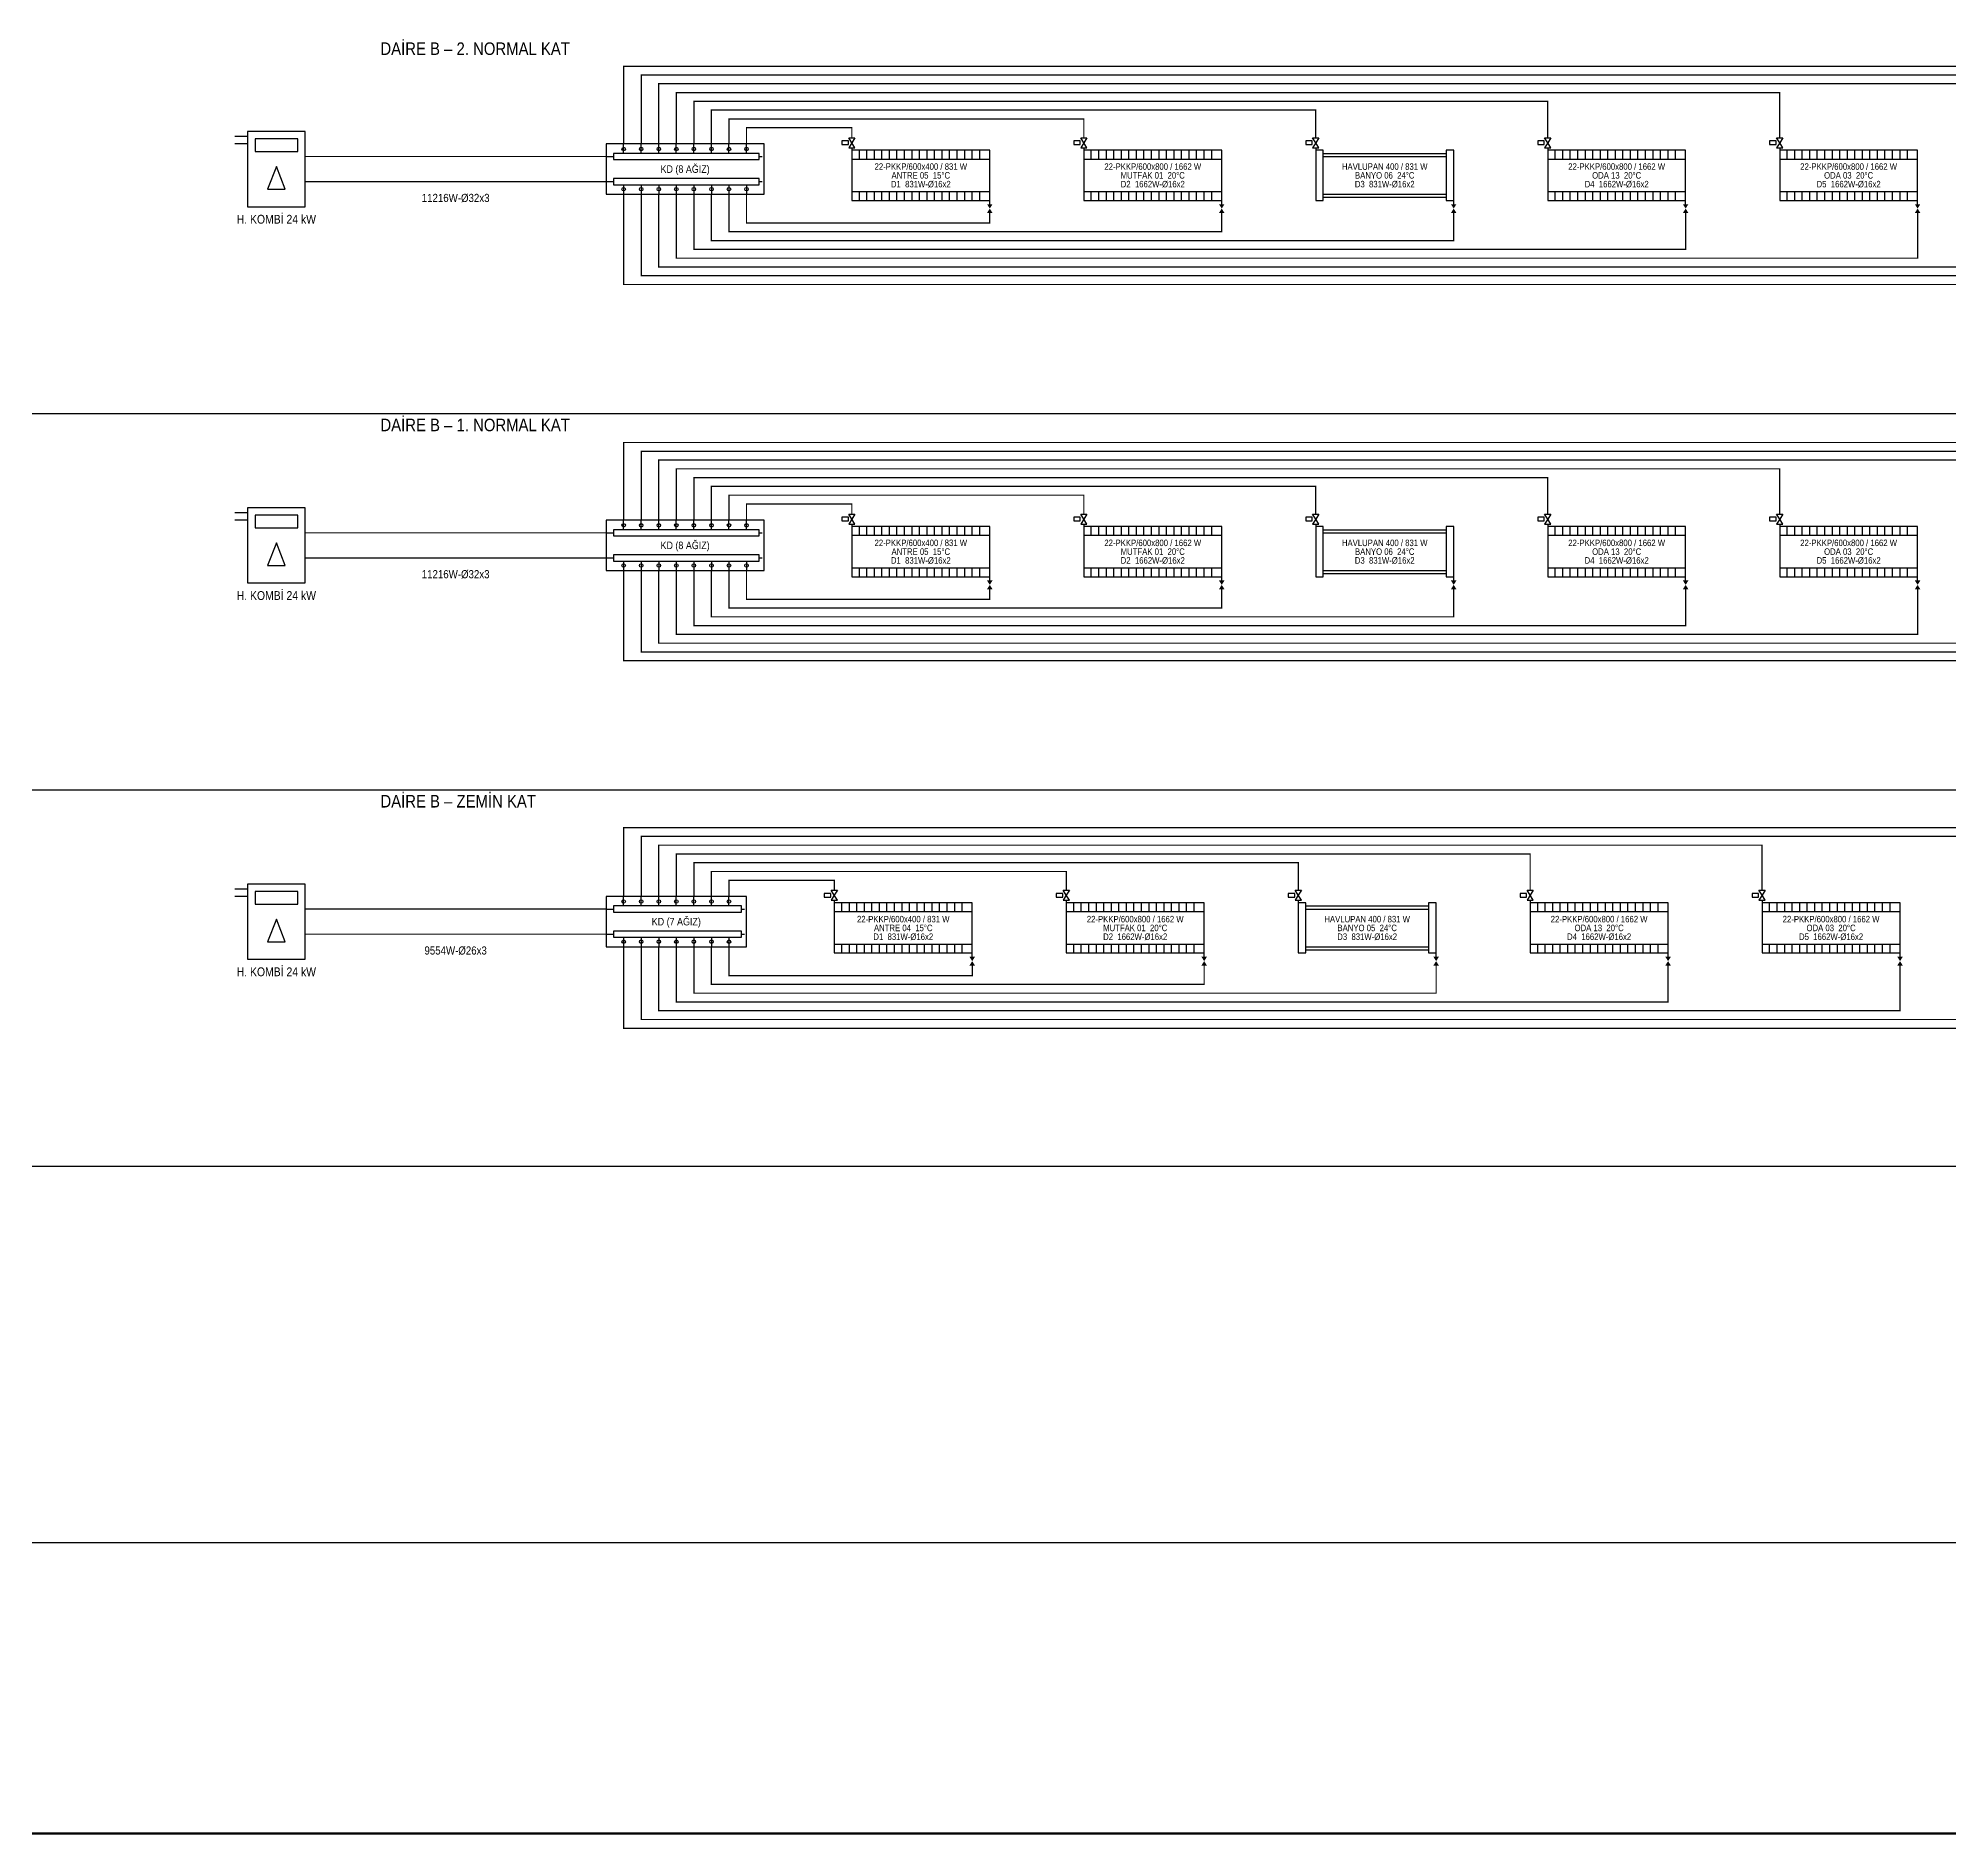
# Model space of a CAD drawing. Header units: centimetres. Extents: x -61 to 10101, y -10955 to 1521.
# Drawn here: x 4388 to 5913, y -4433 to -3001 of the extents above; entities that cross this region are included whole.
import ezdxf
from ezdxf.enums import TextEntityAlignment as Align

# ---------------------------------------------------------------- set-up
doc = ezdxf.new("R2010")
doc.units = ezdxf.units.CM
doc.linetypes.add('DASHED', pattern=[1.524, 1.27, -0.254])
for name, color, linetype in [('ROTAS-CIHAZ', 135, 'Continuous'), ('ROTAS-ISITMA-CAP', 41, 'Continuous'), ('ROTAS-ISITMA-DONUS', 30, 'DASHED'), ('ROTAS-ISITMA-GIDIS', 10, 'Continuous'), ('ROTAS-ISITMA-KOLEKTOR', 6, 'Continuous'), ('ROTAS-KAT-BANDI', 8, 'Continuous'), ('ROTAS-MASKE', 7, 'Continuous'), ('ROTAS-PAFTA', 7, 'Continuous'), ('ROTAS-RADYATOR', 2, 'Continuous'), ('ROTAS-YAZI', 7, 'Continuous')]:
    doc.layers.add(name, color=color, linetype=linetype)
doc.styles.add('ROTAS', font='arial.ttf')

# ---------------------------------------------------------------- blocks, each defined once
blk = doc.blocks.new('ROTAS-KOMBI')
for p, q in [((-46, 46), (-56, 46)), ((-46, 40), (-56, 40))]:
    blk.add_line(p, q)
for points in [[(-46, -10), (0, -10), (0, 50), (-46, 50)], [(-40, 34), (-6, 34), (-6, 44), (-40, 44)], [(-30, 4), (-16, 4), (-23, 22)]]:
    blk.add_lwpolyline(points, close=True)
blk = doc.blocks.new('ROTAS-KOLEKTOR-SEMA-7')
for p, q in [((14, 32.5), (14, 40)), ((28, 32.5), (28, 40)), ((42, 32.5), (42, 40)), ((56, 32.5), (56, 40)), ((70, 32.5), (70, 40)), ((84, 32.5), (84, 40)), ((98, 32.5), (98, 40)), ((0, 30), (6, 30)), ((108, 30), (110.5, 30)), ((0, 10), (6, 10)), ((14, 7.5), (14, 0)), ((28, 7.5), (28, 0)), ((42, 7.5), (42, 0)), ((56, 7.5), (56, 0)), ((70, 7.5), (70, 0)), ((84, 7.5), (84, 0)), ((98, 7.5), (98, 0)), ((108, 10), (110.5, 10))]:
    blk.add_line(p, q)
for points in [[(0, 0), (112, 0), (112, 40), (0, 40)], [(6, 27.5), (108, 27.5), (108, 32.5), (6, 32.5)], [(6, 7.5), (108, 7.5), (108, 12.5), (6, 12.5)]]:
    blk.add_lwpolyline(points, close=True)
for centre in [(14, 36), (28, 36), (42, 36), (56, 36), (70, 36), (84, 36), (98, 36), (14, 4), (28, 4), (42, 4), (56, 4), (70, 4), (84, 4), (98, 4)]:
    blk.add_circle(centre, 1.4)
blk = doc.blocks.new('ROTAS-RADYATOR-SEMA')
for points in [[(107.8, -3), (112.2, -3), (110, -6.5)], [(107.8, -10), (112.2, -10), (110, -6.5)]]:
    blk.add_hatch(color=7).paths.add_polyline_path(points)
for p, q in [((0, 42), (0, 40)), ((0, 33), (110, 33)), ((6, 33), (6, 40)), ((12, 33), (12, 40)), ((18, 33), (18, 40)), ((24, 33), (24, 40)), ((30, 33), (30, 40)), ((36, 33), (36, 40)), ((42, 33), (42, 40)), ((48, 33), (48, 40)), ((54, 33), (54, 40)), ((60, 33), (60, 40)), ((66, 33), (66, 40)), ((72, 33), (72, 40)), ((78, 33), (78, 40)), ((84, 33), (84, 40)), ((90, 33), (90, 40)), ((96, 33), (96, 40)), ((102, 33), (102, 40)), ((0, 7), (110, 7)), ((6, 0), (6, 7)), ((12, 0), (12, 7)), ((18, 0), (18, 7)), ((24, 0), (24, 7)), ((30, 0), (30, 7)), ((36, 0), (36, 7)), ((42, 0), (42, 7)), ((48, 0), (48, 7)), ((54, 0), (54, 7)), ((60, 0), (60, 7)), ((66, 0), (66, 7)), ((72, 0), (72, 7)), ((78, 0), (78, 7)), ((84, 0), (84, 7)), ((90, 0), (90, 7)), ((96, 0), (96, 7)), ((102, 0), (102, 7)), ((110, -3), (110, 0))]:
    blk.add_line(p, q)
for points in [[(-8, 44.5), (-2.8, 44.5), (-2.8, 47.5), (-8, 47.5)], [(-2.5, 50), (2.5, 50), (0, 46)], [(-2.5, 42), (2.5, 42), (0, 46)], [(0, 0), (110, 0), (110, 40), (0, 40)]]:
    blk.add_lwpolyline(points, close=True)
blk = doc.blocks.new('ROTAS-HAVLUPAN-SEMA')
for points in [[(107.8, -3), (112.2, -3), (110, -6.5)], [(107.8, -10), (112.2, -10), (110, -6.5)]]:
    blk.add_hatch(color=7).paths.add_polyline_path(points)
for p, q in [((0, 42), (0, 40)), ((6, 37.5), (104, 37.5)), ((6, 35), (104, 35)), ((6, 5), (104, 5)), ((6, 2.5), (104, 2.5)), ((110, -3), (110, 0))]:
    blk.add_line(p, q)
for points in [[(-8, 44.5), (-2.8, 44.5), (-2.8, 47.5), (-8, 47.5)], [(-2.5, 50), (2.5, 50), (0, 46)], [(-2.5, 42), (2.5, 42), (0, 46)], [(0, 0), (6, 0), (6, 40), (0, 40)], [(104, 0), (110, 0), (110, 40), (104, 40)]]:
    blk.add_lwpolyline(points, close=True)
blk = doc.blocks.new('ROTAS-KOLEKTOR-SEMA-8')
for p, q in [((14, 32.5), (14, 40)), ((28, 32.5), (28, 40)), ((42, 32.5), (42, 40)), ((56, 32.5), (56, 40)), ((70, 32.5), (70, 40)), ((84, 32.5), (84, 40)), ((98, 32.5), (98, 40)), ((112, 32.5), (112, 40)), ((0, 30), (6, 30)), ((122, 30), (124.5, 30)), ((0, 10), (6, 10)), ((14, 7.5), (14, 0)), ((28, 7.5), (28, 0)), ((42, 7.5), (42, 0)), ((56, 7.5), (56, 0)), ((70, 7.5), (70, 0)), ((84, 7.5), (84, 0)), ((98, 7.5), (98, 0)), ((112, 7.5), (112, 0)), ((122, 10), (124.5, 10))]:
    blk.add_line(p, q)
for points in [[(0, 0), (126, 0), (126, 40), (0, 40)], [(6, 27.5), (122, 27.5), (122, 32.5), (6, 32.5)], [(6, 7.5), (122, 7.5), (122, 12.5), (6, 12.5)]]:
    blk.add_lwpolyline(points, close=True)
for centre in [(14, 36), (28, 36), (42, 36), (56, 36), (70, 36), (84, 36), (98, 36), (112, 36), (14, 4), (28, 4), (42, 4), (56, 4), (70, 4), (84, 4), (98, 4), (112, 4)]:
    blk.add_circle(centre, 1.4)

msp = doc.modelspace()

# ---------------------------------------------------------------- linework, layer by layer
at = {"layer": 'ROTAS-ISITMA-DONUS', "ltscale": 12, "const_width": 1}
for points in [[(4841, -3115), (4601, -3115)], [(6442, -3140), (6442, -3197), (4855, -3197), (4855, -3125)], [(6257, -3140), (6257, -3190), (4869, -3190), (4869, -3125)], [(6072, -3140), (6072, -3183), (4883, -3183), (4883, -3125)], [(5887, -3140), (5887, -3176), (4897, -3176), (4897, -3125)], [(5702, -3140), (5702, -3169), (4911, -3169), (4911, -3125)], [(5517, -3140), (5517, -3162), (4925, -3162), (4925, -3125)], [(5332, -3140), (5332, -3155), (4939, -3155), (4939, -3125)], [(5147, -3140), (5147, -3148), (4953, -3148), (4953, -3125)], [(4841, -3415), (4601, -3415)], [(6442, -3440), (6442, -3497), (4855, -3497), (4855, -3425)], [(6257, -3440), (6257, -3490), (4869, -3490), (4869, -3425)], [(6072, -3440), (6072, -3483), (4883, -3483), (4883, -3425)], [(5887, -3440), (5887, -3476), (4897, -3476), (4897, -3425)], [(5702, -3440), (5702, -3469), (4911, -3469), (4911, -3425)], [(5517, -3440), (5517, -3462), (4925, -3462), (4925, -3425)], [(5332, -3440), (5332, -3455), (4939, -3455), (4939, -3425)], [(5147, -3440), (5147, -3448), (4953, -3448), (4953, -3425)], [(4841, -3715), (4601, -3715)], [(6243, -3740), (6243, -3790), (4855, -3790), (4855, -3725)], [(6058, -3740), (6058, -3783), (4869, -3783), (4869, -3725)], [(5873, -3740), (5873, -3776), (4883, -3776), (4883, -3725)], [(5688, -3740), (5688, -3769), (4897, -3769), (4897, -3725)], [(5503, -3740), (5503, -3762), (4911, -3762), (4911, -3725)], [(5318, -3740), (5318, -3755), (4925, -3755), (4925, -3725)], [(5133, -3740), (5133, -3748), (4939, -3748), (4939, -3725)]]:
    msp.add_lwpolyline(points, dxfattribs=at)
at = {"layer": 'ROTAS-ISITMA-GIDIS', "const_width": 1}
for points in [[(4855, -3085), (4855, -3023), (6332, -3023), (6332, -3080)], [(4869, -3085), (4869, -3030), (6147, -3030), (6147, -3080)], [(4883, -3085), (4883, -3037), (5962, -3037), (5962, -3080)], [(4897, -3085), (4897, -3044), (5777, -3044), (5777, -3080)], [(4911, -3085), (4911, -3051), (5592, -3051), (5592, -3080)], [(4925, -3085), (4925, -3058), (5407, -3058), (5407, -3080)], [(4939, -3085), (4939, -3065), (5222, -3065), (5222, -3080)], [(4953, -3085), (4953, -3072), (5037, -3072), (5037, -3080)], [(4601, -3095), (4841, -3095)], [(4855, -3385), (4855, -3323), (6332, -3323), (6332, -3380)], [(4869, -3385), (4869, -3330), (6147, -3330), (6147, -3380)], [(4883, -3385), (4883, -3337), (5962, -3337), (5962, -3380)], [(4897, -3385), (4897, -3344), (5777, -3344), (5777, -3380)], [(4911, -3385), (4911, -3351), (5592, -3351), (5592, -3380)], [(4925, -3385), (4925, -3358), (5407, -3358), (5407, -3380)], [(4939, -3385), (4939, -3365), (5222, -3365), (5222, -3380)], [(4953, -3385), (4953, -3372), (5037, -3372), (5037, -3380)], [(4601, -3395), (4841, -3395)], [(4855, -3685), (4855, -3630), (6133, -3630), (6133, -3680)], [(4869, -3685), (4869, -3637), (5948, -3637), (5948, -3680)], [(4883, -3685), (4883, -3644), (5763, -3644), (5763, -3680)], [(4897, -3685), (4897, -3651), (5578, -3651), (5578, -3680)], [(4911, -3685), (4911, -3658), (5393, -3658), (5393, -3680)], [(4925, -3685), (4925, -3665), (5208, -3665), (5208, -3680)], [(4939, -3685), (4939, -3672), (5023, -3672), (5023, -3680)], [(4601, -3695), (4841, -3695)]]:
    msp.add_lwpolyline(points, dxfattribs=at)
at = {"layer": 'ROTAS-KAT-BANDI'}
for points in [[(2000, -3300), (6602, -3300)], [(2000, -3600), (6602, -3600)], [(2000, -3900), (6602, -3900)], [(2000, -4200), (6602, -4200)]]:
    msp.add_lwpolyline(points, dxfattribs=at)

# ---------------------------------------------------------------- block references
at = {"layer": 'ROTAS-CIHAZ'}
for p in [(4601, -3125), (4601, -3425), (4601, -3725)]:
    msp.add_blockref('ROTAS-KOMBI', p, dxfattribs=at)
at = {"layer": 'ROTAS-ISITMA-KOLEKTOR'}
for name, p in [('ROTAS-KOLEKTOR-SEMA-8', (4841, -3125)), ('ROTAS-KOLEKTOR-SEMA-8', (4841, -3425)), ('ROTAS-KOLEKTOR-SEMA-7', (4841, -3725))]:
    msp.add_blockref(name, p, dxfattribs=at)
at = {"layer": 'ROTAS-RADYATOR'}
for name, p in [('ROTAS-RADYATOR-SEMA', (5037, -3130)), ('ROTAS-RADYATOR-SEMA', (5222, -3130)), ('ROTAS-HAVLUPAN-SEMA', (5407, -3130)), ('ROTAS-RADYATOR-SEMA', (5592, -3130)), ('ROTAS-RADYATOR-SEMA', (5777, -3130)), ('ROTAS-RADYATOR-SEMA', (5037, -3430)), ('ROTAS-RADYATOR-SEMA', (5222, -3430)), ('ROTAS-HAVLUPAN-SEMA', (5407, -3430)), ('ROTAS-RADYATOR-SEMA', (5592, -3430)), ('ROTAS-RADYATOR-SEMA', (5777, -3430)), ('ROTAS-RADYATOR-SEMA', (5023, -3730)), ('ROTAS-RADYATOR-SEMA', (5208, -3730)), ('ROTAS-HAVLUPAN-SEMA', (5393, -3730)), ('ROTAS-RADYATOR-SEMA', (5578, -3730)), ('ROTAS-RADYATOR-SEMA', (5763, -3730))]:
    msp.add_blockref(name, p, dxfattribs=at)

# ---------------------------------------------------------------- texts
at = {"layer": 'ROTAS-ISITMA-CAP', "style": 'ROTAS', "width": 0.85}
for s, p in [('D1  831W-Ø16x2', (5092, -3117)), ('D2  1662W-Ø16x2', (5277, -3117)), ('D3  831W-Ø16x2', (5462, -3117)), ('D4  1662W-Ø16x2', (5647, -3117)), ('D5  1662W-Ø16x2', (5832, -3117)), ('D1  831W-Ø16x2', (5092, -3417)), ('D2  1662W-Ø16x2', (5277, -3417)), ('D3  831W-Ø16x2', (5462, -3417)), ('D4  1662W-Ø16x2', (5647, -3417)), ('D5  1662W-Ø16x2', (5832, -3417)), ('D1  831W-Ø16x2', (5078, -3717)), ('D2  1662W-Ø16x2', (5263, -3717)), ('D3  831W-Ø16x2', (5448, -3717)), ('D4  1662W-Ø16x2', (5633, -3717)), ('D5  1662W-Ø16x2', (5818, -3717))]:
    msp.add_text(s, height=5.2, dxfattribs=at).set_placement(p, align=Align.MIDDLE_CENTER)
at = {"layer": 'ROTAS-RADYATOR', "style": 'ROTAS', "width": 0.85}
for s, p in [('22-PKKP/600x400 / 831 W', (5092, -3103)), ('ANTRE 05  15°C', (5092, -3110)), ('22-PKKP/600x800 / 1662 W', (5277, -3103)), ('MUTFAK 01  20°C', (5277, -3110)), ('HAVLUPAN 400 / 831 W', (5462, -3103)), ('BANYO 06  24°C', (5462, -3110)), ('22-PKKP/600x800 / 1662 W', (5647, -3103)), ('ODA 13  20°C', (5647, -3110)), ('22-PKKP/600x800 / 1662 W', (5832, -3103)), ('ODA 03  20°C', (5832, -3110)), ('22-PKKP/600x400 / 831 W', (5092, -3403)), ('ANTRE 05  15°C', (5092, -3410)), ('22-PKKP/600x800 / 1662 W', (5277, -3403)), ('MUTFAK 01  20°C', (5277, -3410)), ('HAVLUPAN 400 / 831 W', (5462, -3403)), ('BANYO 06  24°C', (5462, -3410)), ('22-PKKP/600x800 / 1662 W', (5647, -3403)), ('ODA 13  20°C', (5647, -3410)), ('22-PKKP/600x800 / 1662 W', (5832, -3403)), ('ODA 03  20°C', (5832, -3410)), ('22-PKKP/600x400 / 831 W', (5078, -3703)), ('22-PKKP/600x800 / 1662 W', (5263, -3703)), ('HAVLUPAN 400 / 831 W', (5448, -3703)), ('22-PKKP/600x800 / 1662 W', (5633, -3703)), ('22-PKKP/600x800 / 1662 W', (5818, -3703)), ('ANTRE 04  15°C', (5078, -3710)), ('MUTFAK 01  20°C', (5263, -3710)), ('BANYO 05  24°C', (5448, -3710)), ('ODA 13  20°C', (5633, -3710)), ('ODA 03  20°C', (5818, -3710))]:
    msp.add_text(s, height=5.2, dxfattribs=at).set_placement(p, align=Align.MIDDLE_CENTER)

# ---------------------------------------------------------------- wipeouts: each hides what was drawn before it
for points in [[(4658.5, -3019.5), (4780.8, -3019.5), (4780.8, -3004.5), (4658.5, -3004.5)], [(4697.9, -3132.9), (4740.9, -3132.9), (4740.9, -3123.1), (4697.9, -3123.1)], [(4697.9, -3432.9), (4740.9, -3432.9), (4740.9, -3423.1), (4697.9, -3423.1)], [(4699.5, -3732.9), (4739.2, -3732.9), (4739.2, -3723.1), (4699.5, -3723.1)]]:
    msp.add_wipeout(points).dxf.layer = 'ROTAS-MASKE'

# ---------------------------------------------------------------- next in the draw order: texts
at = {"layer": 'ROTAS-ISITMA-CAP', "style": 'ROTAS', "width": 0.85}
for s, p in [('11216W-Ø32x3', (4721, -3128)), ('11216W-Ø32x3', (4721, -3428)), ('9554W-Ø26x3', (4721, -3728))]:
    msp.add_text(s, height=6.5, dxfattribs=at).set_placement(p, align=Align.MIDDLE_CENTER)
at = {"layer": 'ROTAS-YAZI', "style": 'ROTAS', "width": 0.85}
msp.add_text('DAİRE B – 2. NORMAL KAT', height=10, dxfattribs=at).set_placement((4661, -3017), align=Align.BOTTOM_LEFT)

# ---------------------------------------------------------------- next in the draw order: wipeouts: each hides what was drawn before it
for points in [[(4884.2, -3109.5), (4920.8, -3109.5), (4920.8, -3100.5), (4884.2, -3100.5)], [(4549.5, -3150.2), (4603, -3150.2), (4603, -3139.8), (4549.5, -3139.8)], [(4658.5, -3319.5), (4780.8, -3319.5), (4780.8, -3304.5), (4658.5, -3304.5)], [(4884.2, -3409.5), (4920.8, -3409.5), (4920.8, -3400.5), (4884.2, -3400.5)], [(4549.5, -3450.2), (4603, -3450.2), (4603, -3439.8), (4549.5, -3439.8)], [(4658.5, -3619.5), (4760.4, -3619.5), (4760.4, -3604.5), (4658.5, -3604.5)], [(4877.2, -3709.5), (4913.8, -3709.5), (4913.8, -3700.5), (4877.2, -3700.5)], [(4549.5, -3750.2), (4603, -3750.2), (4603, -3739.8), (4549.5, -3739.8)]]:
    msp.add_wipeout(points).dxf.layer = 'ROTAS-MASKE'

# ---------------------------------------------------------------- next in the draw order: linework, layer by layer
at = {"layer": 'ROTAS-PAFTA', "const_width": 2}
msp.add_lwpolyline([(1940, -4432), (9202, -4432), (9202, -1580), (1940, -1580)], close=True, dxfattribs=at)

# ---------------------------------------------------------------- next in the draw order: texts
at = {"layer": 'ROTAS-CIHAZ', "style": 'ROTAS', "width": 0.85}
for p in [(4578, -3145), (4578, -3445), (4578, -3745)]:
    msp.add_text('H. KOMBİ 24 kW', height=7, dxfattribs=at).set_placement(p, align=Align.MIDDLE_CENTER)
at = {"layer": 'ROTAS-ISITMA-KOLEKTOR', "style": 'ROTAS', "width": 0.85}
for s, p in [('KD (8 AĞIZ)', (4904, -3105)), ('KD (8 AĞIZ)', (4904, -3405)), ('KD (7 AĞIZ)', (4897, -3705))]:
    msp.add_text(s, height=6, dxfattribs=at).set_placement(p, align=Align.MIDDLE_CENTER)
at = {"layer": 'ROTAS-YAZI', "style": 'ROTAS', "width": 0.85}
for s, p in [('DAİRE B – 1. NORMAL KAT', (4661, -3317)), ('DAİRE B – ZEMİN KAT', (4661, -3617))]:
    msp.add_text(s, height=10, dxfattribs=at).set_placement(p, align=Align.BOTTOM_LEFT)

doc.saveas('drawing.dxf')
